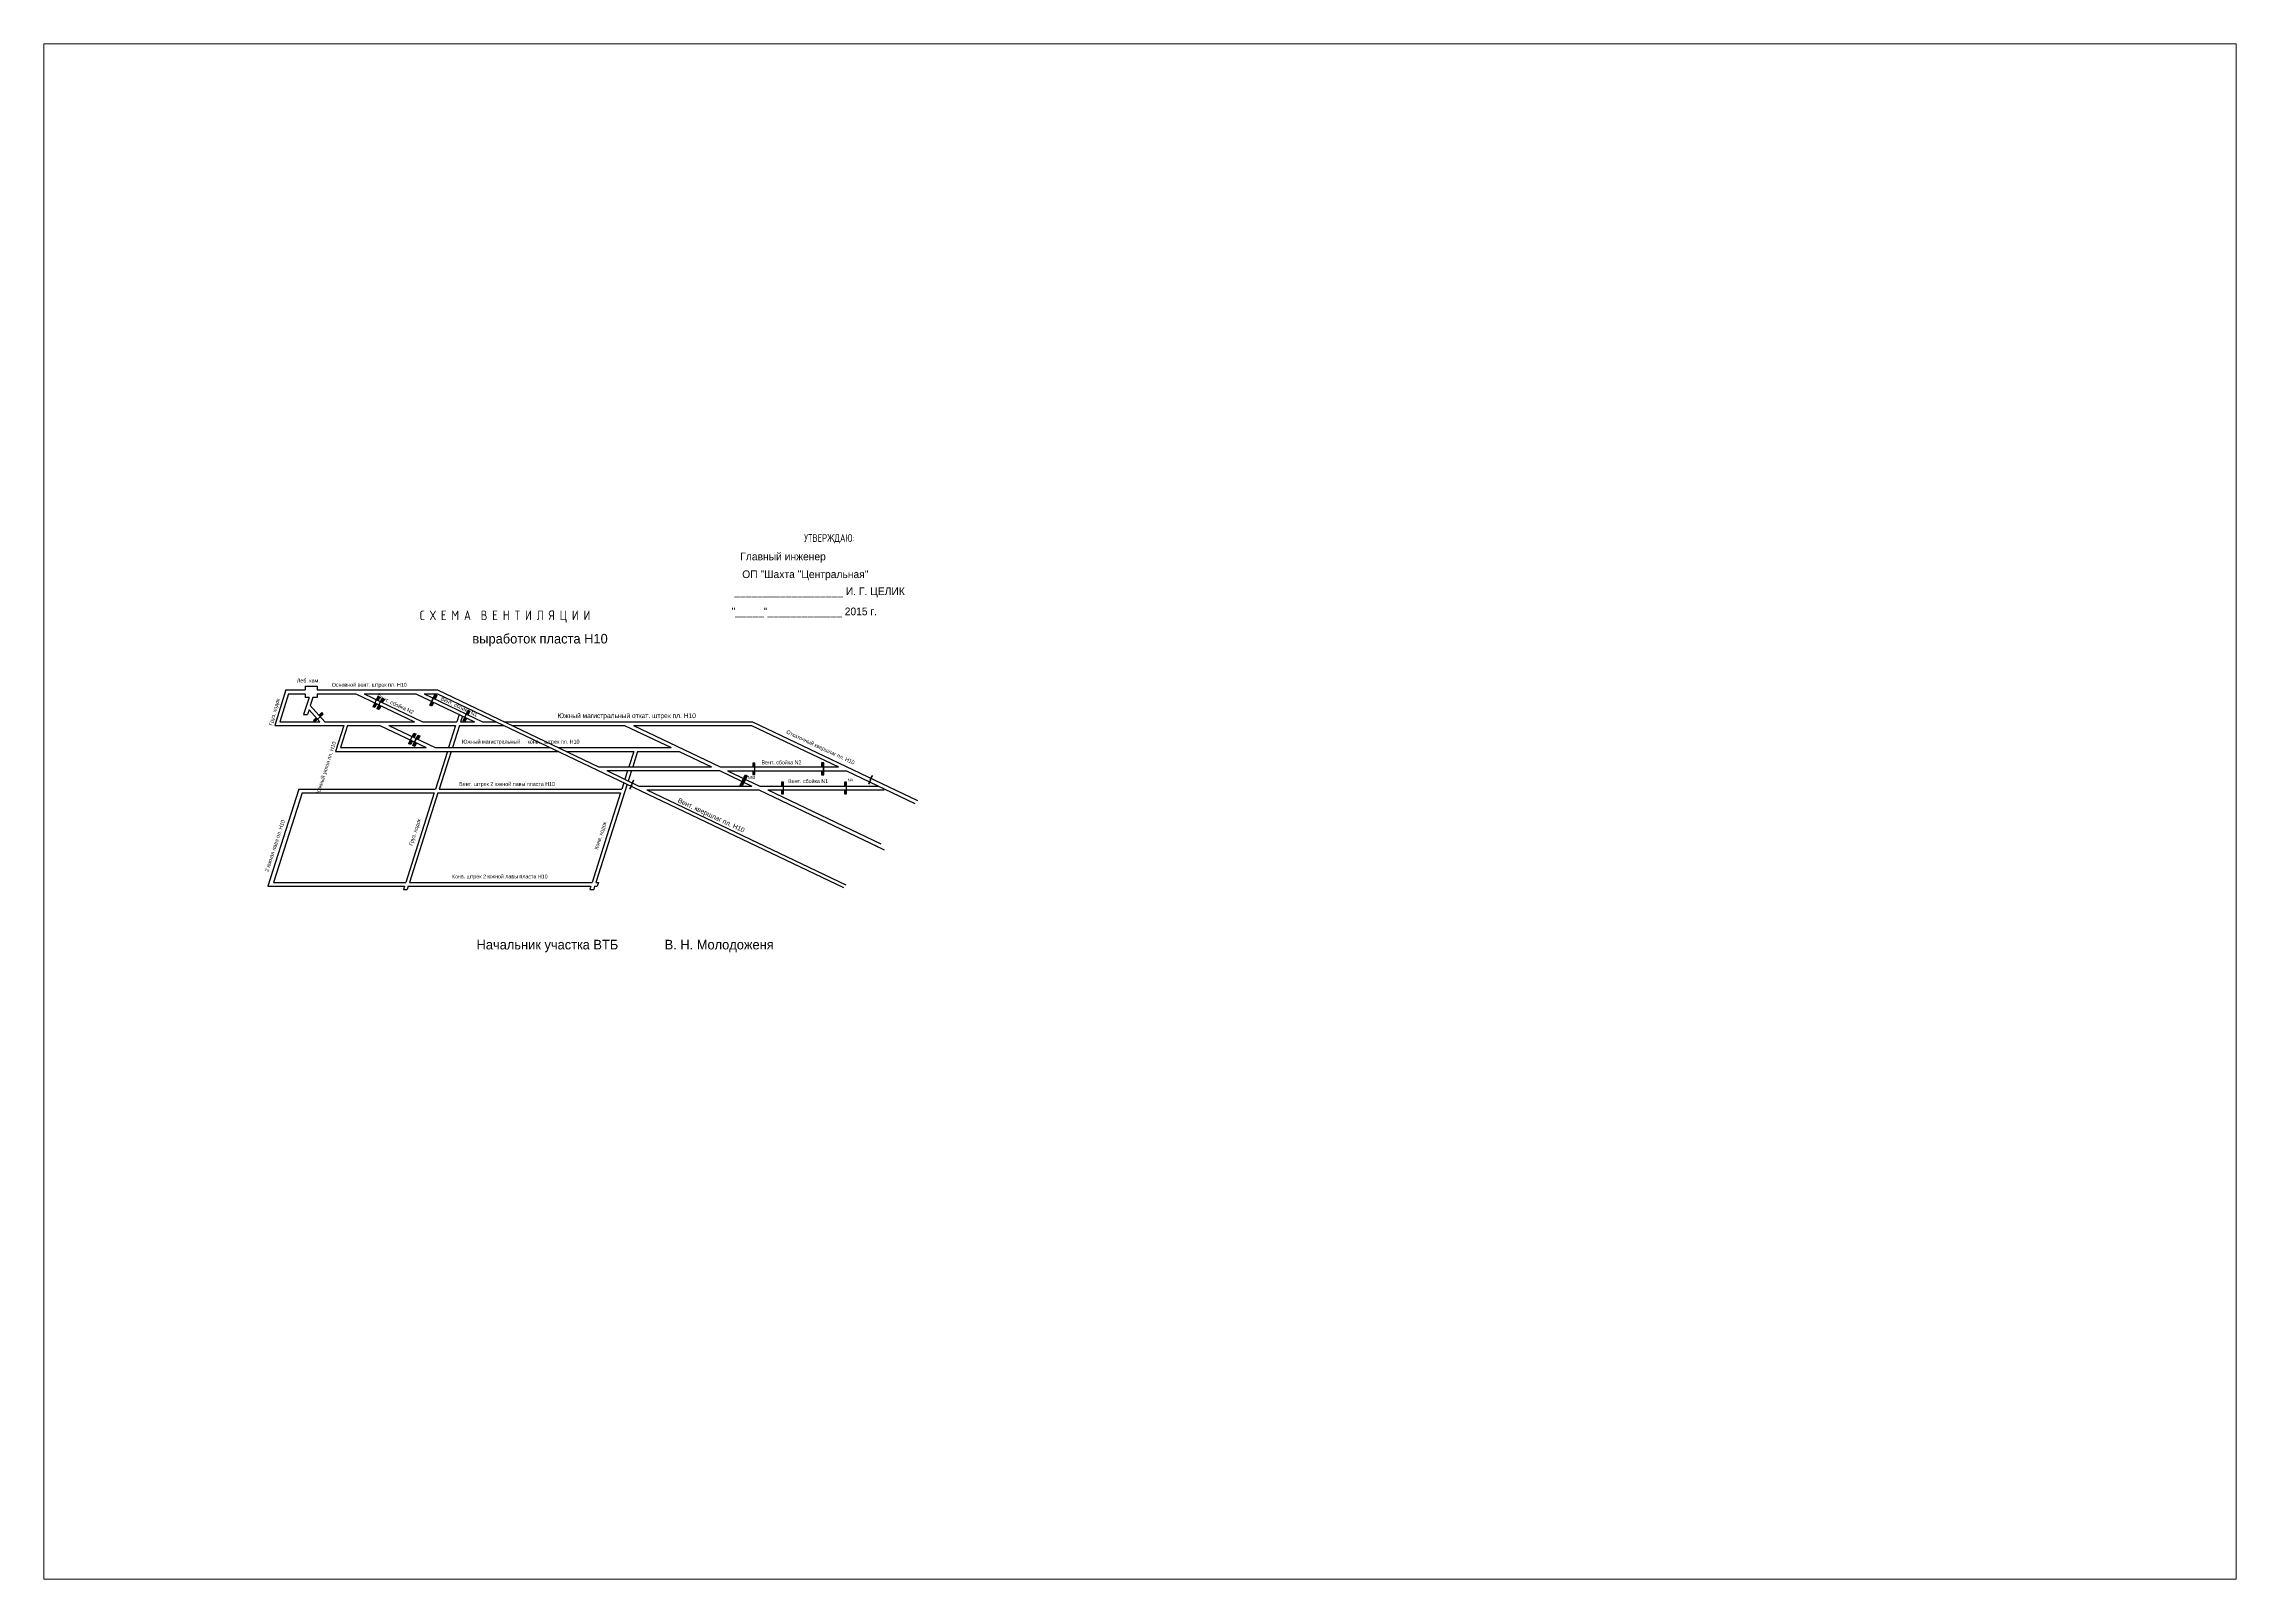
# Paper-space layout 'Layout2' of a CAD drawing. Header units: millimetres. Extents: x 29 to 262, y 20 to 183.
# The model-space entities are those that its viewports show. They can reach past a viewport. Long polylines and large blocks are cut down to what shows.
import ezdxf

# ---------------------------------------------------------------- set-up
doc = ezdxf.new("R2010")
doc.units = ezdxf.units.MM
for name, color, linetype in [('Двери', 7, 'Continuous'), ('Номера перемычек', 7, 'Continuous'), ('Перемычки', 7, 'Continuous')]:
    doc.layers.add(name, color=color, linetype=linetype)
doc.styles.add('ESKD', font='Eskdwin')

msp = doc.modelspace()

# ---------------------------------------------------------------- hatches: boundary and pattern name
at = {"layer": 'Двери'}
h = msp.add_hatch(color=256, dxfattribs=at)
h.paths.add_polyline_path([(-1072.3, 69), (-1070.6, 72.7), (-1072.5, 73.7), (-1074.3, 70), (-1074.2, 69.9), (-1072.5, 73.6), (-1070.7, 72.7), (-1072.4, 69.1)])
h.paths.add_polyline_path([(-1075.9, 66.3), (-1074.2, 69.9), (-1074.3, 70), (-1076, 66.4)])
h.paths.add_polyline_path([(-1075.8, 61.7), (-1074, 65.4), (-1074.1, 65.5), (-1075.9, 61.9), (-1077.7, 62.7), (-1075.9, 66.3), (-1076, 66.4), (-1077.8, 62.7)])
h = msp.add_hatch(color=3, dxfattribs=at)
h.paths.add_polyline_path([(-1070.7, 72.7), (-1072.5, 73.6), (-1074.2, 69.9), (-1072.4, 69.1)])
h.paths.add_polyline_path([(-1077.7, 62.7), (-1075.9, 61.9), (-1074.1, 65.5), (-1075.9, 66.3)])
h = msp.add_hatch(color=256, dxfattribs=at)
h.paths.add_polyline_path([(-1068, 67), (-1066.3, 70.7), (-1068.3, 71.6), (-1070, 67.9), (-1069.9, 67.9), (-1068.2, 71.5), (-1066.4, 70.7), (-1068.1, 67)])
h.paths.add_polyline_path([(-1071.7, 64.3), (-1069.9, 67.9), (-1070, 67.9), (-1071.7, 64.3)])
h.paths.add_polyline_path([(-1071.5, 59.7), (-1069.8, 63.4), (-1069.9, 63.4), (-1071.6, 59.8), (-1073.4, 60.7), (-1071.7, 64.3), (-1071.7, 64.3), (-1073.5, 60.6)])
h = msp.add_hatch(color=3, dxfattribs=at)
h.paths.add_polyline_path([(-1066.4, 70.7), (-1068.2, 71.5), (-1069.9, 67.9), (-1068.1, 67)])
h.paths.add_polyline_path([(-1073.4, 60.7), (-1071.6, 59.8), (-1069.9, 63.4), (-1071.7, 64.3)])
h = msp.add_hatch(color=256, dxfattribs=at)
h.paths.add_polyline_path([(-1013.1, 70.7), (-1011.3, 74.4), (-1013.3, 75.4), (-1015.1, 71.7), (-1015, 71.6), (-1013.2, 75.2), (-1011.4, 74.4), (-1013.2, 70.8)])
h.paths.add_polyline_path([(-1016.7, 68), (-1015, 71.6), (-1015.1, 71.7), (-1016.8, 68.1)])
h.paths.add_polyline_path([(-1016.6, 63.4), (-1014.8, 67.1), (-1014.9, 67.1), (-1016.6, 63.5), (-1018.4, 64.4), (-1016.7, 68), (-1016.8, 68.1), (-1018.5, 64.4)])
h = msp.add_hatch(color=3, dxfattribs=at)
h.paths.add_polyline_path([(-1011.4, 74.4), (-1013.2, 75.2), (-1015, 71.6), (-1013.2, 70.8)])
h.paths.add_polyline_path([(-1018.4, 64.4), (-1016.6, 63.5), (-1014.9, 67.1), (-1016.7, 68)])
h = msp.add_hatch(color=256, dxfattribs=at)
h.paths.add_polyline_path([(-1134, 53.9), (-1131, 56.6), (-1129.5, 55), (-1132.6, 52.3), (-1132.6, 52.3), (-1129.7, 55), (-1131, 56.5), (-1134, 53.8)])
h.paths.add_polyline_path([(-1135.6, 49.6), (-1132.6, 52.3), (-1132.6, 52.3), (-1135.5, 49.6)])
h.paths.add_polyline_path([(-1140, 48.4), (-1137, 51.2), (-1136.9, 51.1), (-1139.9, 48.4), (-1138.6, 47), (-1135.6, 49.6), (-1135.5, 49.6), (-1138.6, 46.8)])
h = msp.add_hatch(color=3, dxfattribs=at)
h.paths.add_polyline_path([(-1131, 56.5), (-1129.7, 55), (-1132.6, 52.3), (-1134, 53.8)])
h.paths.add_polyline_path([(-1138.6, 47), (-1139.9, 48.4), (-1136.9, 51.1), (-1135.6, 49.6)])
h = msp.add_hatch(color=256, dxfattribs=at)
h.paths.add_polyline_path([(-978.7, 54.4), (-976.9, 58.1), (-978.9, 59), (-980.6, 55.3), (-980.5, 55.3), (-978.8, 58.9), (-977, 58), (-978.7, 54.4)])
h.paths.add_polyline_path([(-982.3, 51.7), (-980.5, 55.3), (-980.6, 55.3), (-982.4, 51.7)])
h.paths.add_polyline_path([(-982.1, 47.1), (-980.4, 50.8), (-980.5, 50.8), (-982.2, 47.2), (-984, 48), (-982.3, 51.7), (-982.4, 51.7), (-984.1, 48)])
h = msp.add_hatch(color=3, dxfattribs=at)
h.paths.add_polyline_path([(-977, 58), (-978.8, 58.9), (-980.5, 55.3), (-978.7, 54.4)])
h.paths.add_polyline_path([(-984, 48), (-982.2, 47.2), (-980.5, 50.8), (-982.3, 51.7)])
h = msp.add_hatch(color=256, dxfattribs=at)
h.paths.add_polyline_path([(-1035, 30.6), (-1033.3, 34.3), (-1035.2, 35.2), (-1037, 31.5), (-1036.9, 31.5), (-1035.2, 35.1), (-1033.4, 34.2), (-1035.1, 30.6)])
h.paths.add_polyline_path([(-1038.6, 27.9), (-1036.9, 31.5), (-1037, 31.5), (-1038.7, 27.9)])
h.paths.add_polyline_path([(-1038.5, 23.3), (-1036.7, 27), (-1036.8, 27), (-1038.6, 23.4), (-1040.4, 24.3), (-1038.6, 27.9), (-1038.7, 27.9), (-1040.5, 24.2)])
h = msp.add_hatch(color=3, dxfattribs=at)
h.paths.add_polyline_path([(-1033.4, 34.2), (-1035.2, 35.1), (-1036.9, 31.5), (-1035.1, 30.6)])
h.paths.add_polyline_path([(-1040.4, 24.3), (-1038.6, 23.4), (-1036.8, 27), (-1038.6, 27.9)])
h = msp.add_hatch(color=256, dxfattribs=at)
h.paths.add_polyline_path([(-1030.7, 28.6), (-1029, 32.3), (-1031, 33.2), (-1032.7, 29.5), (-1032.6, 29.5), (-1030.9, 33.1), (-1029.1, 32.2), (-1030.8, 28.6)])
h.paths.add_polyline_path([(-1034.4, 25.8), (-1032.6, 29.5), (-1032.7, 29.5), (-1034.4, 25.9)])
h.paths.add_polyline_path([(-1034.2, 21.2), (-1032.5, 24.9), (-1032.6, 25), (-1034.3, 21.4), (-1036.1, 22.2), (-1034.4, 25.8), (-1034.4, 25.9), (-1036.2, 22.2)])
h = msp.add_hatch(color=3, dxfattribs=at)
h.paths.add_polyline_path([(-1029.1, 32.2), (-1030.9, 33.1), (-1032.6, 29.5), (-1030.8, 28.6)])
h.paths.add_polyline_path([(-1036.1, 22.2), (-1034.3, 21.4), (-1032.6, 25), (-1034.4, 25.8)])
h = msp.add_hatch(color=256, dxfattribs=at)
h.paths.add_polyline_path([(-682.6, 0), (-682.6, 4.1), (-680.4, 4.1), (-680.4, 0), (-680.5, 0), (-680.5, 4), (-682.5, 4), (-682.5, 0)])
h.paths.add_polyline_path([(-680.5, -4), (-680.5, 0), (-680.4, 0), (-680.4, -4)])
h.paths.add_polyline_path([(-682.6, -8.1), (-682.6, -4), (-682.5, -4), (-682.5, -8), (-680.5, -8), (-680.5, -4), (-680.4, -4), (-680.4, -8.1)])
h = msp.add_hatch(color=3, dxfattribs=at)
h.paths.add_polyline_path([(-682.5, 4), (-680.5, 4), (-680.5, 0), (-682.5, 0)])
h.paths.add_polyline_path([(-680.5, -8), (-682.5, -8), (-682.5, -4), (-680.5, -4)])
h = msp.add_hatch(color=256, dxfattribs=at)
h.paths.add_polyline_path([(-610.9, 0), (-610.9, 4.1), (-608.7, 4.1), (-608.7, 0), (-608.8, 0), (-608.8, 4), (-610.8, 4), (-610.8, 0)])
h.paths.add_polyline_path([(-608.8, -4), (-608.8, 0), (-608.7, 0), (-608.7, -4)])
h.paths.add_polyline_path([(-610.9, -8.1), (-610.9, -4), (-610.8, -4), (-610.8, -8), (-608.8, -8), (-608.8, -4), (-608.7, -4), (-608.7, -8.1)])
h = msp.add_hatch(color=3, dxfattribs=at)
h.paths.add_polyline_path([(-610.8, 4), (-608.8, 4), (-608.8, 0), (-610.8, 0)])
h.paths.add_polyline_path([(-608.8, -8), (-610.8, -8), (-610.8, -4), (-608.8, -4)])
h = msp.add_hatch(color=256, dxfattribs=at)
h.paths.add_polyline_path([(-652.8, -20), (-652.8, -15.9), (-650.6, -15.9), (-650.6, -20), (-650.7, -20), (-650.7, -16), (-652.7, -16), (-652.7, -20)])
h.paths.add_polyline_path([(-650.7, -24), (-650.7, -20), (-650.6, -20), (-650.6, -24)])
h.paths.add_polyline_path([(-652.8, -28.1), (-652.8, -24), (-652.7, -24), (-652.7, -28), (-650.7, -28), (-650.7, -24), (-650.6, -24), (-650.6, -28.1)])
h = msp.add_hatch(color=3, dxfattribs=at)
h.paths.add_polyline_path([(-652.7, -16), (-650.7, -16), (-650.7, -20), (-652.7, -20)])
h.paths.add_polyline_path([(-650.7, -28), (-652.7, -28), (-652.7, -24), (-650.7, -24)])
h = msp.add_hatch(color=256, dxfattribs=at)
h.paths.add_polyline_path([(-587.1, -20), (-587.1, -15.9), (-584.9, -15.9), (-584.9, -20), (-585, -20), (-585, -16), (-587, -16), (-587, -20)])
h.paths.add_polyline_path([(-585, -24), (-585, -20), (-584.9, -20), (-584.9, -24)])
h.paths.add_polyline_path([(-587.1, -28.1), (-587.1, -24), (-587, -24), (-587, -28), (-585, -28), (-585, -24), (-584.9, -24), (-584.9, -28.1)])
h = msp.add_hatch(color=3, dxfattribs=at)
h.paths.add_polyline_path([(-587, -16), (-585, -16), (-585, -20), (-587, -20)])
h.paths.add_polyline_path([(-585, -28), (-587, -28), (-587, -24), (-585, -24)])
at = {"layer": 'Перемычки'}
h = msp.add_hatch(color=256, dxfattribs=at)
h.paths.add_polyline_path([(-690.3, -8.2), (-692.1, -11.9), (-692, -12), (-690.3, -8.4), (-688.5, -9.2), (-690.2, -12.8), (-690.1, -12.9), (-688.3, -9.2)])
h.paths.add_polyline_path([(-692, -12), (-692.1, -11.9), (-695.6, -19.2), (-693.6, -20.2), (-690.1, -12.9), (-690.2, -12.8), (-693.6, -20), (-695.5, -19.2)])
h = msp.add_hatch(color=3, dxfattribs=at)
h.paths.add_polyline_path([(-688.5, -9.2), (-690.3, -8.4), (-692, -12), (-690.2, -12.8)])
h.paths.add_polyline_path([(-693.7, -15.6), (-691.9, -16.4), (-690.2, -12.8), (-692, -12)])
h.paths.add_polyline_path([(-693.7, -15.6), (-695.5, -19.2), (-693.6, -20), (-691.9, -16.4)])

# ---------------------------------------------------------------- linework, layer by layer
for p, q in [((-1168.4, 80.1), (-1180.1, 43.1)), ((-1165.7, 76.1), (-1174.8, 47.1)), ((-1168.4, 80.1), (-1148.3, 80.1)), ((-1165.7, 76.1), (-1148.3, 76.1)), ((-1164.4, 80.1), (-1164.4, 80.1)), ((-1144.3, 72.4), (-1150, 54.4)), ((-1148.3, 83.9), (-1136, 83.9)), ((-1148.3, 83.9), (-1148.3, 80.1)), ((-1148.3, 76.1), (-1148.3, 72.4)), ((-1144.3, 72.4), (-1148.3, 72.4)), ((-1140.3, 72.4), (-1143.1, 63.8)), ((-1136, 72.4), (-1140.3, 72.4)), ((-1136, 83.9), (-1136, 80.1)), ((-1136, 80.1), (-1010.8, 80.1)), ((-1136, 76.1), (-1111.6, 76.1)), ((-1136, 76.1), (-1136, 72.4)), ((-1111.6, 76.1), (-1095.5, 76.1)), ((-1095.5, 76.1), (-1034.7, 47.1)), ((-1087.1, 76.1), (-1026.3, 47.1)), ((-1087.1, 76.1), (-1033.1, 76.1)), ((-1039.6, 76.1), (-1033.1, 76.1)), ((-1033.1, 76.1), (-972.3, 47.1)), ((-1024.7, 76.1), (-963.9, 47.1)), ((-1024.7, 76.1), (-1010.8, 76.1)), ((-1017, 76.1), (-1010.8, 76.1)), ((-1010.8, 80.1), (-843, 0.1)), ((-1010.8, 76.1), (-588.1, -125.5)), ((-1174.8, 47.1), (-1133.2, 47.1)), ((-1150, 54.4), (-1146, 54.4)), ((-1144.4, 59.5), (-1146, 54.4)), ((-1144.4, 59.5), (-1133.2, 47.1)), ((-1143.1, 63.8), (-1127.9, 47.1)), ((-1127.9, 47.1), (-1034.7, 47.1)), ((-1026.3, 47.1), (-990.6, 47.1)), ((-988.2, 54.7), (-990.6, 47.1)), ((-984.8, 53), (-986.6, 47.1)), ((-986.6, 47.1), (-972.3, 47.1)), ((-978.8, 47.1), (-972.3, 47.1)), ((-963.9, 47.1), (-950.1, 47.1)), ((-941.7, 47.1), (-682.8, 47.1)), ((-682.8, 47.1), (-511, -34.8)), ((-1180.1, 43.1), (-1108.2, 43.1)), ((-1108.2, 43.1), (-1116.8, 16.1)), ((-1104.2, 43.1), (-1111.5, 20.1)), ((-1104.2, 43.1), (-1070.6, 43.1)), ((-1070.6, 43.1), (-1022.3, 20.1)), ((-1061.4, 43.1), (-1013, 20.1)), ((-1061.4, 43.1), (-991.9, 43.1)), ((-991.9, 43.1), (-999.2, 20.1)), ((-987.9, 43.1), (-995.2, 20.1)), ((-987.9, 43.1), (-941.7, 43.1)), ((-933.3, 43.1), (-815.9, 43.1)), ((-815.9, 43.1), (-767.5, 20.1)), ((-806.6, 43.1), (-716.3, 0)), ((-806.6, 43.1), (-683.7, 43.1)), ((-683.7, 43.1), (-593.4, 0)), ((-1116.8, 16.1), (-885, 16.1)), ((-1111.5, 20.1), (-1022.3, 20.1)), ((-1013, 20.1), (-893.4, 20.1)), ((-1000.4, 16.1), (-1012.9, -23)), ((-996.4, 16.1), (-1008.9, -23)), ((-885, 20.1), (-767.5, 20.1)), ((-876.6, 16.1), (-806.5, 16.1)), ((-843, 0.1), (-780.1, 0.1)), ((-806.5, 16.1), (-811.5, 0.1)), ((-802.5, 16.1), (-807.5, 0.1)), ((-802.5, 16.1), (-783.9, 16.1)), ((-783.9, 16.1), (-759.1, 16.1)), ((-780.1, 0.1), (-725.6, 0.1)), ((-759.1, 16.1), (-725.6, 0.1)), ((-716.3, 0), (-593.4, 0)), ((-813.3, -18.1), (-845.8, -120.3)), ((-834.6, -3.9), (-771.7, -3.9)), ((-834.6, -3.9), (-801.1, -19.9)), ((-816.7, -16.5), (-818.8, -23)), ((-812.8, -3.9), (-815.6, -13)), ((-808.8, -3.9), (-812.2, -14.7)), ((-810.8, -22), (-809.7, -23.1)), ((-806.8, -13.9), (-810.5, -22.8)), ((-810.2, -20.7), (-809.2, -21.8)), ((-809.7, -19.5), (-808.6, -20.6)), ((-809.2, -18.1), (-808.1, -19.2)), ((-808.6, -16.8), (-807.6, -17.9)), ((-808.2, -15.6), (-807.1, -16.7)), ((-807.8, -14.4), (-806.7, -15.5)), ((-801.1, -19.9), (-738.2, -19.9)), ((-771.7, -3.9), (-717.2, -3.9)), ((-738.2, -19.9), (-683.6, -20)), ((-717.2, -3.9), (-683.6, -20)), ((-708.8, -4), (-675.3, -20)), ((-708.8, -4), (-585, -4)), ((-675.3, -20), (-551.4, -20)), ((-585, -4), (-513.7, -38)), ((-562.2, -17), (-561.1, -18.1)), ((-558.2, -9), (-562, -17.8)), ((-561.6, -15.7), (-560.6, -16.8)), ((-561.1, -14.5), (-560.1, -15.6)), ((-560.6, -13.1), (-559.6, -14.2)), ((-560.1, -11.8), (-559, -12.9)), ((-559.6, -10.7), (-558.6, -11.8)), ((-559.2, -9.4), (-558.1, -10.6)), ((-1155, -23), (-1187.2, -124.3)), ((-1151.5, -27), (-1181.2, -120.3)), ((-1155, -23), (-1012.9, -23)), ((-1151.5, -27), (-1014.1, -27)), ((-1150.2, -23), (-1150.2, -23)), ((-1014.1, -27), (-1043.8, -120.3)), ((-1010.2, -27), (-1023.2, -67.7)), ((-1010.2, -27), (-820.1, -27)), ((-1008.9, -23), (-818.8, -23)), ((-820.1, -27), (-834.5, -71.8)), ((-792.7, -23.9), (-738.2, -23.9)), ((-792.7, -23.9), (-585.7, -122.7)), ((-738.2, -23.9), (-676.2, -24)), ((-696.2, -44), (-696.2, -44)), ((-676.2, -24), (-552.1, -83.1)), ((-666.9, -24), (-549.4, -80)), ((-666.8, -24), (-545.7, -24)), ((-1023.2, -67.7), (-1039.8, -120.3)), ((-834.4, -71.8), (-849.8, -120.3)), ((-557.2, -80.7), (-545.7, -86.2)), ((-557.2, -80.7), (-557.2, -80.7)), ((-557.2, -80.7), (-557.2, -80.7)), ((-1187.2, -124.3), (-1045.1, -124.3)), ((-1181.2, -120.3), (-1043.8, -120.3)), ((-1045.1, -124.3), (-1046.1, -127.5)), ((-1046.1, -127.5), (-1042.1, -127.5)), ((-1041.1, -124.3), (-1042.1, -127.5)), ((-1041.1, -124.3), (-851.1, -124.3)), ((-1039.8, -120.3), (-849.8, -120.3)), ((-851.1, -124.3), (-852.1, -127.5)), ((-852.1, -127.5), (-848.1, -127.5)), ((-847.1, -124.3), (-848.1, -127.5)), ((-847.1, -124.3), (-844.4, -124.3)), ((-845.8, -120.3), (-843.1, -120.3)), ((-843.1, -120.3), (-844.4, -124.3))]:
    msp.add_line(p, q)
at = {"layer": 'Двери'}
for points in [[(-1074, 65.4), (-1075.8, 61.7), (-1077.8, 62.7), (-1072.5, 73.7), (-1070.6, 72.7), (-1072.3, 69)], [(-1074.1, 65.5), (-1075.9, 61.9), (-1077.7, 62.7), (-1072.5, 73.6), (-1070.7, 72.7), (-1072.4, 69.1)], [(-1069.8, 63.4), (-1071.5, 59.7), (-1073.5, 60.6), (-1068.3, 71.6), (-1066.3, 70.7), (-1068, 67)], [(-1069.9, 63.4), (-1071.6, 59.8), (-1073.4, 60.7), (-1068.2, 71.5), (-1066.4, 70.7), (-1068.1, 67)], [(-1014.8, 67.1), (-1016.6, 63.4), (-1018.5, 64.4), (-1013.3, 75.4), (-1011.3, 74.4), (-1013.1, 70.7)], [(-1014.9, 67.1), (-1016.6, 63.5), (-1018.4, 64.4), (-1013.2, 75.2), (-1011.4, 74.4), (-1013.2, 70.8)], [(-1136.9, 51.1), (-1139.9, 48.4), (-1138.6, 47), (-1129.7, 55), (-1131, 56.5), (-1134, 53.8)], [(-980.4, 50.8), (-982.1, 47.1), (-984.1, 48), (-978.9, 59), (-976.9, 58.1), (-978.7, 54.4)], [(-980.5, 50.8), (-982.2, 47.2), (-984, 48), (-978.8, 58.9), (-977, 58), (-978.7, 54.4)], [(-1036.7, 27), (-1038.5, 23.3), (-1040.5, 24.2), (-1035.2, 35.2), (-1033.3, 34.3), (-1035, 30.6)], [(-1036.8, 27), (-1038.6, 23.4), (-1040.4, 24.3), (-1035.2, 35.1), (-1033.4, 34.2), (-1035.1, 30.6)], [(-1032.5, 24.9), (-1034.2, 21.2), (-1036.2, 22.2), (-1031, 33.2), (-1029, 32.3), (-1030.7, 28.6)], [(-1032.6, 25), (-1034.3, 21.4), (-1036.1, 22.2), (-1030.9, 33.1), (-1029.1, 32.2), (-1030.8, 28.6)], [(-682.5, -4), (-682.5, -8), (-680.5, -8), (-680.5, 4), (-682.5, 4), (-682.5, 0)], [(-610.9, -4), (-610.9, -8.1), (-608.7, -8.1), (-608.7, 4.1), (-610.9, 4.1), (-610.9, 0)], [(-610.8, -4), (-610.8, -8), (-608.8, -8), (-608.8, 4), (-610.8, 4), (-610.8, 0)], [(-650.6, -20), (-650.6, -15.9), (-652.8, -15.9), (-652.8, -20)], [(-652.7, -24), (-652.7, -28), (-650.7, -28), (-650.7, -16), (-652.7, -16), (-652.7, -20)], [(-587.1, -24), (-587.1, -28.1), (-584.9, -28.1), (-584.9, -15.9), (-587.1, -15.9), (-587.1, -20)], [(-587, -24), (-587, -28), (-585, -28), (-585, -16), (-587, -16), (-587, -20)]]:
    msp.add_lwpolyline(points, dxfattribs=at)
at = {"layer": 'Перемычки'}
msp.add_lwpolyline([(-695.5, -19.2), (-690.3, -8.4), (-688.5, -9.2), (-693.6, -20)], dxfattribs=at)

# ---------------------------------------------------------------- texts
at = {"lineweight": 25, "style": 'ESKD'}
for s, height, p in [('УТВЕРЖДАЮ:', 8, (-629, 234.3)), ('С Х Е М А  В Е Н Т И Л Я Ц И И', 10, (-1029.1, 152.8))]:
    msp.add_text(s, height=height, dxfattribs=at).set_placement(p)
for s, height, p in [('Главный инженер', 8, (-695.5, 215.1)), ('___________________ И. Г. ЦЕЛИК', 8, (-701.7, 178.9)), ('ОП "Шахта "Центральная"', 8, (-693.5, 196.6)), ('"_____"_____________ 2015 г.', 8, (-704.5, 157.9)), ('выработок пласта Н10', 10, (-974.3, 128.5)), ('Леб. кам.', 4, (-1157, 87.9)), ('Основной вент. штрек пл. Н10', 4, (-1120.7, 83.5)), ('Южный магистральный откат. штрек пл. Н10', 5, (-885.8, 50.8)), ('Южный магистральный     конв.   штрек пл. Н10', 4, (-985.2, 24.3)), ('Вент. сбойка N2', 4, (-673.5, 2.7)), ('Вент. штрек 2 южной лавы пласта Н10', 4, (-988.1, -19.8)), ('Вент. сбойка N1', 4, (-645.7, -16.8)), ('Конв. штрек 2 южной лавы пласта Н10', 4, (-995.7, -116.1)), ('Начальник участка ВТБ             В. Н. Молодоженя', 10, (-970, -190))]:
    msp.add_text(s, height=height).set_placement(p)
for s, height, rotation, p in [('Груз. ходок', 4, 74.5019, (-1182.5, 42.7)), ('Вент. сбойка N2', 4, 335, (-1074.3, 72.4)), ('Вент. сбойка N1', 4, 335, (-1007.8, 69.7)), ('Южный уклон пл. Н10', 4, 72.3615, (-1133.3, -28.1)), ('Откаточный квершлаг пл. Н10', 4, 335, (-648.1, 35.1)), ('Вент. квершлаг пл. Н10', 5, 335, (-761.1, -36.6)), ('2 южная лава пл. Н10', 4, 72, (-1186.8, -109.5)), ('Груз. ходок', 4, 72, (-1036.9, -82.4)), ('Конв. ходок', 4, 72, (-843.9, -86.4))]:
    msp.add_text(s, height=height, rotation=rotation).set_placement(p)
at = {"layer": 'Номера перемычек', "color": 7}
for s, p in [('N53', (-687.7, -12.5)), ('N4', (-583.8, -15.1))]:
    msp.add_text(s, height=3, dxfattribs=at).set_placement(p)

psp = doc.layouts.new('Layout2')

# ---------------------------------------------------------------- viewports
at = {"layer": '0', "color": 7}
psp.add_viewport(center=(145.33, 101.81), size=(232.53, 162.8987), view_center_point=(-279.51, -46.44), view_height=1598.4981, dxfattribs=at)

doc.saveas('drawing.dxf')
